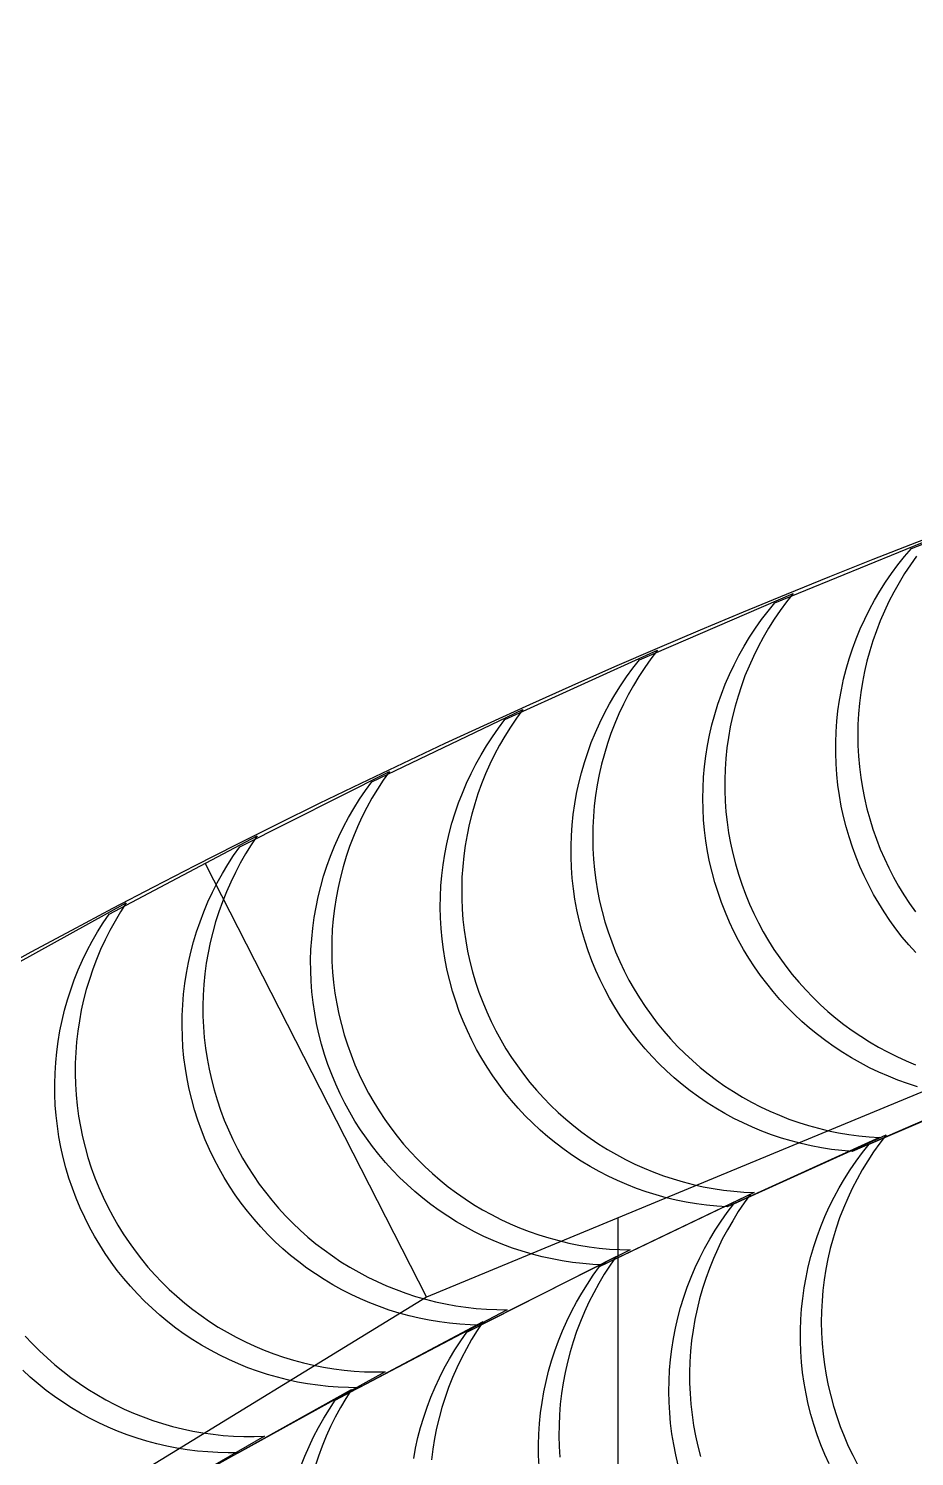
# Model space of a CAD drawing. Header units: metres. Extents: x -22.9 to 22.9, y -22.9 to 22.9.
# Drawn here: x -10.904 to -8.259, y 18.594 to 22.86 of the extents above; entities that cross this region are included whole.
import ezdxf

# ---------------------------------------------------------------- set-up
doc = ezdxf.new("R2010")
doc.units = ezdxf.units.M
for name, color, linetype in [('OBSERVED_CIRCULAR_SCAN', 3, 'Continuous'), ('SCAN_FOOTPRINTS', 5, 'Continuous'), ('TANK_BOUNDARY', 7, 'Continuous')]:
    doc.layers.add(name, color=color, linetype=linetype)

msp = doc.modelspace()

# ---------------------------------------------------------------- linework, layer by layer
at = {"layer": 'OBSERVED_CIRCULAR_SCAN'}
for p, q in [((-10.3768, 20.3656), (-9.7163, 19.0693)), ((-6.6136, 20.3545), (-9.7163, 19.0693)), ((-9.144, 17.3984), (-9.144, 19.3064)), ((-9.7163, 19.0693), (-12.5798, 17.3146))]:
    msp.add_line(p, q, dxfattribs=at)
at = {"layer": 'SCAN_FOOTPRINTS'}
for points in [[(-8.255, 20.0989), (-8.2755, 20.1219), (-8.2952, 20.1455), (-8.3141, 20.1699), (-8.3322, 20.1948), (-8.3494, 20.2204), (-8.3657, 20.2465), (-8.3811, 20.2731), (-8.3956, 20.3003), (-8.4091, 20.328), (-8.4217, 20.3561), (-8.4333, 20.3846), (-8.4443, 20.4144), (-8.4542, 20.4446), (-8.463, 20.4752), (-8.4708, 20.506), (-8.4774, 20.5371), (-8.483, 20.5684), (-8.4874, 20.5998), (-8.4908, 20.6314), (-8.493, 20.6632), (-8.4941, 20.6949), (-8.494, 20.7267), (-8.4929, 20.7585), (-8.4906, 20.7902), (-8.4872, 20.8218), (-8.4827, 20.8532), (-8.4771, 20.8845), (-8.4704, 20.9156), (-8.4626, 20.9464), (-8.4537, 20.9769), (-8.4437, 21.0071), (-8.4327, 21.0369), (-8.4206, 21.0663), (-8.4075, 21.0953), (-8.3934, 21.1238), (-8.3783, 21.1517), (-8.3622, 21.1792), (-8.3451, 21.206), (-8.3272, 21.2322), (-8.3083, 21.2577), (-8.2885, 21.2826), (-8.2678, 21.3068), (-7.8016, 21.4875)], [(-8.2498, 19.6983), (-8.2792, 19.7077), (-8.3082, 19.7181), (-8.3368, 19.7294), (-8.365, 19.7417), (-8.3928, 19.755), (-8.4201, 19.7693), (-8.4469, 19.7844), (-8.4732, 19.8005), (-8.4989, 19.8174), (-8.524, 19.8352), (-8.5485, 19.8539), (-8.5723, 19.8734), (-8.5955, 19.8937), (-8.6179, 19.9148), (-8.6396, 19.9366), (-8.6606, 19.9592), (-8.6808, 19.9824), (-8.7001, 20.0064), (-8.7187, 20.031), (-8.7363, 20.0562), (-8.7531, 20.082), (-8.7691, 20.1084), (-8.7841, 20.1353), (-8.7981, 20.1626), (-8.8113, 20.1905), (-8.8234, 20.2188), (-8.835, 20.2484), (-8.8454, 20.2784), (-8.8549, 20.3088), (-8.8632, 20.3394), (-8.8705, 20.3704), (-8.8766, 20.4016), (-8.8817, 20.433), (-8.8856, 20.4645), (-8.8884, 20.4962), (-8.8901, 20.5279), (-8.8907, 20.5597), (-8.8902, 20.5915), (-8.8885, 20.6232), (-8.8857, 20.6549), (-8.8818, 20.6864), (-8.8768, 20.7178), (-8.8707, 20.749), (-8.8635, 20.78), (-8.8552, 20.8106), (-8.8458, 20.841), (-8.8353, 20.871), (-8.8238, 20.9007), (-8.8113, 20.9299), (-8.7977, 20.9586), (-8.7831, 20.9869), (-8.7676, 21.0146), (-8.751, 21.0417), (-8.7336, 21.0683), (-8.7152, 21.0942), (-8.6959, 21.1194), (-8.6757, 21.144), (-8.213, 21.3337)], [(-8.2525, 21.2839), (-8.2709, 21.258), (-8.2884, 21.2314), (-8.305, 21.2043), (-8.3205, 21.1765), (-8.3351, 21.1483), (-8.3486, 21.1195), (-8.3612, 21.0903), (-8.3727, 21.0607), (-8.3831, 21.0307), (-8.3925, 21.0003), (-8.4008, 20.9696), (-8.408, 20.9387), (-8.4142, 20.9075), (-8.4192, 20.8761), (-8.4231, 20.8445), (-8.4259, 20.8129), (-8.4275, 20.7811), (-8.4281, 20.7494), (-8.4275, 20.7176), (-8.4258, 20.6858), (-8.423, 20.6542), (-8.419, 20.6226), (-8.414, 20.5913), (-8.4078, 20.5601), (-8.4006, 20.5291), (-8.3922, 20.4984), (-8.3828, 20.4681), (-8.3723, 20.4381), (-8.3608, 20.4085), (-8.3486, 20.3802), (-8.3355, 20.3523), (-8.3214, 20.3249), (-8.3064, 20.298), (-8.2905, 20.2717), (-8.2737, 20.2459), (-8.256, 20.2207)], [(-7.9861, 19.7035), (-8.445, 19.5049), (-8.445, 19.5049), (-8.4757, 19.5075), (-8.5063, 19.5112), (-8.5367, 19.5159), (-8.567, 19.5216), (-8.597, 19.5284), (-8.6268, 19.5362), (-8.6563, 19.545), (-8.6855, 19.5548), (-8.7143, 19.5656), (-8.7428, 19.5774), (-8.7708, 19.5901), (-8.7984, 19.6038), (-8.8255, 19.6185), (-8.8521, 19.634), (-8.8781, 19.6505), (-8.9035, 19.6678), (-8.9284, 19.686), (-8.9526, 19.705), (-8.9761, 19.7249), (-8.999, 19.7455), (-9.0211, 19.7669), (-9.0425, 19.7891), (-9.0631, 19.812), (-9.0829, 19.8355), (-9.1019, 19.8598), (-9.1201, 19.8846), (-9.1374, 19.9101), (-9.1538, 19.9362), (-9.1693, 19.9628), (-9.1839, 19.9899), (-9.1976, 20.0175), (-9.2103, 20.0455), (-9.2224, 20.0749), (-9.2334, 20.1047), (-9.2434, 20.1349), (-9.2524, 20.1654), (-9.2602, 20.1962), (-9.267, 20.2273), (-9.2726, 20.2585), (-9.2771, 20.29), (-9.2806, 20.3216), (-9.2829, 20.3533), (-9.2841, 20.3851), (-9.2841, 20.4169), (-9.2831, 20.4486), (-9.2809, 20.4803), (-9.2776, 20.5119), (-9.2732, 20.5434), (-9.2677, 20.5747), (-9.2611, 20.6058), (-9.2534, 20.6367), (-9.2446, 20.6672), (-9.2347, 20.6974), (-9.2238, 20.7273), (-9.2118, 20.7567), (-9.1988, 20.7857), (-9.1847, 20.8142), (-9.1697, 20.8422), (-9.1537, 20.8697), (-9.1368, 20.8966), (-9.1188, 20.9229), (-9.1, 20.9485), (-9.0803, 20.9734), (-8.6214, 21.1719), (-8.6214, 21.1719), (-8.6411, 21.147), (-8.66, 21.1214), (-8.6779, 21.0951), (-8.6948, 21.0682), (-8.7108, 21.0408), (-8.7258, 21.0128), (-8.7399, 20.9842), (-8.7529, 20.9552), (-8.7649, 20.9258), (-8.7758, 20.8959), (-8.7857, 20.8657), (-8.7945, 20.8352), (-8.8022, 20.8044), (-8.8088, 20.7733), (-8.8143, 20.742), (-8.8187, 20.7105), (-8.822, 20.6789), (-8.8242, 20.6472), (-8.8252, 20.6154), (-8.8252, 20.5836), (-8.824, 20.5518), (-8.8217, 20.5201), (-8.8182, 20.4885), (-8.8137, 20.4571), (-8.8081, 20.4258), (-8.8013, 20.3947), (-8.7935, 20.3639), (-8.7845, 20.3334), (-8.7745, 20.3032), (-8.7635, 20.2734), (-8.7514, 20.2441), (-8.7387, 20.216), (-8.725, 20.1884), (-8.7104, 20.1613), (-8.6949, 20.1347), (-8.6785, 20.1086), (-8.6612, 20.0832), (-8.643, 20.0583), (-8.624, 20.0341), (-8.6042, 20.0105), (-8.5836, 19.9876), (-8.5622, 19.9655), (-8.5401, 19.9441), (-8.5172, 19.9234), (-8.4937, 19.9036), (-8.4695, 19.8845), (-8.4446, 19.8663), (-8.4192, 19.849), (-8.3932, 19.8325), (-8.3666, 19.817), (-8.3395, 19.8024), (-8.3119, 19.7887), (-8.2839, 19.7759), (-8.2554, 19.7641)], [(-11.0503, 20.0057), (-10.6126, 20.2473), (-10.6126, 20.2473), (-10.6298, 20.2206), (-10.6461, 20.1933), (-10.6614, 20.1654), (-10.6757, 20.137), (-10.689, 20.1082), (-10.7013, 20.0788), (-10.7125, 20.0491), (-10.7227, 20.019), (-10.7318, 19.9885), (-10.7398, 19.9578), (-10.7467, 19.9267), (-10.7525, 19.8955), (-10.7573, 19.8641), (-10.7609, 19.8325), (-10.7633, 19.8008), (-10.7647, 19.769), (-10.765, 19.7372), (-10.7641, 19.7055), (-10.7621, 19.6738), (-10.759, 19.6421), (-10.7547, 19.6106), (-10.7494, 19.5793), (-10.743, 19.5482), (-10.7354, 19.5173), (-10.7268, 19.4867), (-10.7171, 19.4564), (-10.7063, 19.4265), (-10.6945, 19.397), (-10.6817, 19.3679), (-10.6678, 19.3393), (-10.6529, 19.3112), (-10.6376, 19.2845), (-10.6213, 19.2584), (-10.6042, 19.2328), (-10.5862, 19.2078), (-10.5674, 19.1834), (-10.5477, 19.1597), (-10.5273, 19.1367), (-10.506, 19.1144), (-10.484, 19.0929), (-10.4613, 19.0721), (-10.4379, 19.0521), (-10.4138, 19.0329), (-10.3891, 19.0145), (-10.3638, 18.997), (-10.3379, 18.9804), (-10.3114, 18.9647), (-10.2844, 18.9498), (-10.2569, 18.936), (-10.229, 18.923), (-10.2006, 18.9111), (-10.1718, 18.9001), (-10.1427, 18.8901), (-10.1132, 18.8811), (-10.0835, 18.8731), (-10.0535, 18.8661), (-10.0233, 18.8602), (-9.9929, 18.8553), (-9.9623, 18.8514), (-9.9317, 18.8486), (-9.9009, 18.8469), (-9.8702, 18.8462), (-9.8394, 18.8465), (-10.2771, 18.6049), (-10.2771, 18.6049), (-10.3079, 18.6045), (-10.3387, 18.6052), (-10.3694, 18.607), (-10.4001, 18.6098), (-10.4306, 18.6137), (-10.461, 18.6186), (-10.4912, 18.6245), (-10.5212, 18.6315), (-10.551, 18.6394), (-10.5804, 18.6484), (-10.6096, 18.6584), (-10.6383, 18.6694), (-10.6667, 18.6814), (-10.6946, 18.6943), (-10.7221, 18.7082), (-10.7491, 18.723), (-10.7756, 18.7388), (-10.8015, 18.7554), (-10.8268, 18.7729), (-10.8516, 18.7912), (-10.8757, 18.8104), (-10.8991, 18.8304), (-10.9218, 18.8512)], [(-8.5138, 18.5713), (-8.5265, 18.5994), (-8.5385, 18.6288), (-8.5495, 18.6586), (-8.5594, 18.6888), (-8.5683, 18.7193), (-8.576, 18.7502), (-8.5827, 18.7812), (-8.5883, 18.8125), (-8.5927, 18.844), (-8.5961, 18.8756), (-8.5983, 18.9073), (-8.5994, 18.9391), (-8.5994, 18.9709), (-8.5983, 19.0026), (-8.596, 19.0344), (-8.5926, 19.066), (-8.5881, 19.0974), (-8.5825, 19.1287), (-8.5758, 19.1598), (-8.568, 19.1906), (-8.5592, 19.2211), (-8.5492, 19.2513), (-8.5382, 19.2811), (-8.5261, 19.3105), (-8.5131, 19.3395), (-8.499, 19.368), (-8.4839, 19.396), (-8.4678, 19.4234), (-8.4507, 19.4502), (-8.4328, 19.4764), (-8.4139, 19.502), (-8.3941, 19.5269), (-7.9347, 19.7242)], [(-8.9642, 18.5677), (-8.9716, 18.5986), (-8.9778, 18.6298), (-8.9829, 18.6612), (-8.9869, 18.6927), (-8.9898, 18.7244), (-8.9915, 18.7561), (-8.9922, 18.7879), (-8.9917, 18.8197), (-8.9901, 18.8514), (-8.9874, 18.8831), (-8.9836, 18.9146), (-8.9786, 18.946), (-8.9726, 18.9772), (-8.9654, 19.0082), (-8.9572, 19.0389), (-8.9479, 19.0693), (-8.9375, 19.0993), (-8.926, 19.129), (-8.9135, 19.1582), (-8.9, 19.187), (-8.8855, 19.2153), (-8.87, 19.243), (-8.8536, 19.2702), (-8.8361, 19.2968), (-8.8178, 19.3228), (-8.7985, 19.348), (-8.3433, 19.5549), (-8.3433, 19.5549), (-8.3626, 19.5296), (-8.3809, 19.5036), (-8.3983, 19.4771), (-8.4148, 19.4499), (-8.4303, 19.4221), (-8.4448, 19.3938), (-8.4583, 19.3651), (-8.4708, 19.3358), (-8.4823, 19.3062), (-8.4926, 19.2761), (-8.502, 19.2458), (-8.5102, 19.2151), (-8.5174, 19.1841), (-8.5234, 19.1529), (-8.5284, 19.1215), (-8.5322, 19.0899), (-8.5349, 19.0583), (-8.5365, 19.0265), (-8.537, 18.9947), (-8.5363, 18.9629), (-8.5346, 18.9312), (-8.5317, 18.8996), (-8.5277, 18.868), (-8.5226, 18.8366), (-8.5163, 18.8055), (-8.509, 18.7745), (-8.5006, 18.7439), (-8.4911, 18.7135), (-8.4806, 18.6836), (-8.469, 18.654), (-8.4564, 18.6248), (-8.4431, 18.597), (-8.429, 18.5696)], [(-9.3798, 18.565), (-9.3811, 18.5967), (-9.3813, 18.6285), (-9.3804, 18.6603), (-9.3783, 18.692), (-9.3751, 18.7236), (-9.3708, 18.7551), (-9.3654, 18.7865), (-9.3589, 18.8176), (-9.3513, 18.8484), (-9.3426, 18.879), (-9.3329, 18.9093), (-9.3221, 18.9392), (-9.3102, 18.9686), (-9.2973, 18.9977), (-9.2834, 19.0263), (-9.2684, 19.0543), (-9.2525, 19.0819), (-9.2357, 19.1088), (-9.2179, 19.1351), (-9.1991, 19.1608), (-8.7483, 19.3771), (-8.7483, 19.3771), (-8.7671, 19.3514), (-8.7849, 19.3251), (-8.8017, 19.2981), (-8.8176, 19.2706), (-8.8326, 19.2425), (-8.8465, 19.214), (-8.8594, 19.1849), (-8.8712, 19.1554), (-8.8821, 19.1255), (-8.8918, 19.0953), (-8.9005, 19.0647), (-8.9081, 19.0338), (-8.9146, 19.0027), (-8.92, 18.9714), (-8.9243, 18.9399), (-8.9275, 18.9083), (-8.9295, 18.8766), (-8.9305, 18.8448), (-8.9303, 18.813), (-8.929, 18.7813), (-8.9266, 18.7496), (-8.923, 18.718), (-8.9184, 18.6865), (-8.9126, 18.6553), (-8.9057, 18.6242), (-8.8978, 18.5935)], [(-9.7542, 18.5876), (-9.7484, 18.6188), (-9.7414, 18.6498), (-9.7334, 18.6806), (-9.7242, 18.711), (-9.714, 18.7411), (-9.7028, 18.7709), (-9.6905, 18.8002), (-9.6772, 18.829), (-9.6628, 18.8574), (-9.6475, 18.8852), (-9.6312, 18.9125), (-9.6139, 18.9392), (-9.5958, 18.9653), (-9.1496, 19.1909), (-9.1496, 19.1909), (-9.1677, 19.1648), (-9.185, 19.1381), (-9.2013, 19.1108), (-9.2166, 19.083), (-9.231, 19.0546), (-9.2443, 19.0258), (-9.2566, 18.9965), (-9.2678, 18.9667), (-9.278, 18.9366), (-9.2872, 18.9062), (-9.2952, 18.8754), (-9.3022, 18.8444), (-9.308, 18.8132), (-9.3128, 18.7817), (-9.3164, 18.7502), (-9.3189, 18.7185), (-9.3203, 18.6867), (-9.3206, 18.6549), (-9.3197, 18.6232), (-9.3178, 18.5914)], [(-10.0912, 18.5649), (-10.0795, 18.5945), (-10.0668, 18.6236), (-10.053, 18.6523), (-10.0383, 18.6804), (-10.0226, 18.7081), (-10.0059, 18.7351), (-9.9882, 18.7616), (-9.5468, 18.9964), (-9.5468, 18.9964), (-9.5645, 18.97), (-9.5811, 18.9429), (-9.5969, 18.9153), (-9.6116, 18.8871), (-9.6254, 18.8585), (-9.6381, 18.8293), (-9.6498, 18.7998), (-9.6604, 18.7698), (-9.67, 18.7395), (-9.6785, 18.7089), (-9.6859, 18.678), (-9.6922, 18.6468), (-9.6974, 18.6155), (-9.7015, 18.5839)], [(-10.9139, 18.9535), (-10.893, 18.9309), (-10.8713, 18.909), (-10.8489, 18.8879), (-10.8258, 18.8675), (-10.802, 18.848), (-10.7776, 18.8293), (-10.7525, 18.8114), (-10.7269, 18.7944), (-10.7006, 18.7783), (-10.6739, 18.763), (-10.6466, 18.7488), (-10.6188, 18.7354), (-10.5906, 18.723), (-10.562, 18.7116), (-10.5331, 18.7011), (-10.5038, 18.6917), (-10.4741, 18.6833), (-10.4443, 18.6759), (-10.4141, 18.6695), (-10.3838, 18.6641), (-10.3533, 18.6598), (-10.3227, 18.6566), (-10.292, 18.6543), (-10.2612, 18.6532), (-10.2304, 18.6531), (-10.1997, 18.654), (-10.6327, 18.404)], [(-10.3764, 18.5497), (-9.9399, 18.7937), (-9.9399, 18.7937), (-9.957, 18.7669), (-9.9732, 18.7395), (-9.9883, 18.7115), (-10.0025, 18.6831), (-10.0156, 18.6541), (-10.0277, 18.6247), (-10.0388, 18.595), (-10.0488, 18.5648)]]:
    msp.add_lwpolyline(points, dxfattribs=at)
for points in [[(-8.8182, 19.3391), (-8.8489, 19.3411), (-8.8796, 19.3442), (-8.9101, 19.3483), (-8.9405, 19.3534), (-8.9706, 19.3596), (-9.0006, 19.3668), (-9.0302, 19.3751), (-9.0596, 19.3843), (-9.0886, 19.3945), (-9.1173, 19.4058), (-9.1456, 19.418), (-9.1734, 19.4312), (-9.2008, 19.4453), (-9.2277, 19.4603), (-9.254, 19.4763), (-9.2798, 19.4931), (-9.305, 19.5108), (-9.3295, 19.5294), (-9.3535, 19.5488), (-9.3767, 19.569), (-9.3992, 19.59), (-9.421, 19.6117), (-9.4421, 19.6342), (-9.4623, 19.6574), (-9.4818, 19.6812), (-9.5004, 19.7057), (-9.5182, 19.7309), (-9.5351, 19.7566), (-9.5512, 19.7829), (-9.5663, 19.8097), (-9.5805, 19.8371), (-9.5937, 19.8649), (-9.6064, 19.894), (-9.618, 19.9236), (-9.6286, 19.9536), (-9.6381, 19.9839), (-9.6465, 20.0146), (-9.6539, 20.0455), (-9.6601, 20.0766), (-9.6653, 20.108), (-9.6693, 20.1395), (-9.6722, 20.1712), (-9.674, 20.2029), (-9.6747, 20.2347), (-9.6743, 20.2665), (-9.6727, 20.2982), (-9.67, 20.3299), (-9.6662, 20.3615), (-9.6613, 20.3929), (-9.6553, 20.4241), (-9.6482, 20.4551), (-9.6399, 20.4858), (-9.6307, 20.5162), (-9.6203, 20.5462), (-9.6089, 20.5759), (-9.5964, 20.6051), (-9.583, 20.6339), (-9.5685, 20.6622), (-9.553, 20.69), (-9.5366, 20.7172), (-9.5192, 20.7438), (-9.5008, 20.7698), (-9.4816, 20.7951), (-9.0266, 21.0024), (-9.0266, 21.0024), (-9.0458, 20.9771), (-9.0642, 20.9511), (-9.0816, 20.9245), (-9.098, 20.8973), (-9.1135, 20.8695), (-9.128, 20.8412), (-9.1414, 20.8124), (-9.1539, 20.7832), (-9.1653, 20.7535), (-9.1757, 20.7235), (-9.1849, 20.6931), (-9.1932, 20.6624), (-9.2003, 20.6314), (-9.2063, 20.6002), (-9.2112, 20.5688), (-9.215, 20.5372), (-9.2177, 20.5055), (-9.2193, 20.4738), (-9.2197, 20.442), (-9.219, 20.4102), (-9.2172, 20.3785), (-9.2143, 20.3468), (-9.2103, 20.3153), (-9.2051, 20.284), (-9.1989, 20.2528), (-9.1915, 20.2219), (-9.1831, 20.1912), (-9.1736, 20.1609), (-9.163, 20.1309), (-9.1514, 20.1013), (-9.1387, 20.0722), (-9.1255, 20.0444), (-9.1113, 20.017), (-9.0962, 19.9902), (-9.0801, 19.9639), (-9.0632, 19.9382), (-9.0454, 19.9131), (-9.0268, 19.8885), (-9.0073, 19.8647), (-8.9871, 19.8415), (-8.966, 19.819), (-8.9442, 19.7973), (-8.9217, 19.7763), (-8.8985, 19.7561), (-8.8745, 19.7367), (-8.85, 19.7181), (-8.8248, 19.7004), (-8.799, 19.6836), (-8.7727, 19.6676), (-8.7458, 19.6526), (-8.7184, 19.6385), (-8.6906, 19.6253), (-8.6623, 19.6131), (-8.6336, 19.6019), (-8.6046, 19.5916), (-8.5752, 19.5824), (-8.5456, 19.5741), (-8.5156, 19.5669), (-8.4855, 19.5607), (-8.4551, 19.5556), (-8.4246, 19.5515), (-8.3939, 19.5484), (-8.3632, 19.5464), (-8.8182, 19.3391)], [(-9.1882, 19.1661), (-9.2189, 19.1675), (-9.2496, 19.17), (-9.2802, 19.1735), (-9.3107, 19.1781), (-9.3409, 19.1837), (-9.371, 19.1903), (-9.4008, 19.198), (-9.4304, 19.2067), (-9.4596, 19.2163), (-9.4885, 19.227), (-9.517, 19.2387), (-9.5451, 19.2513), (-9.5727, 19.2649), (-9.5999, 19.2794), (-9.6265, 19.2949), (-9.6526, 19.3112), (-9.6781, 19.3284), (-9.703, 19.3465), (-9.7273, 19.3655), (-9.7509, 19.3852), (-9.7739, 19.4058), (-9.7961, 19.4271), (-9.8176, 19.4491), (-9.8383, 19.4719), (-9.8582, 19.4954), (-9.8773, 19.5196), (-9.8956, 19.5444), (-9.913, 19.5698), (-9.9295, 19.5957), (-9.9451, 19.6223), (-9.9598, 19.6493), (-9.9736, 19.6769), (-9.9868, 19.7058), (-9.999, 19.7351), (-10.0102, 19.7649), (-10.0203, 19.795), (-10.0293, 19.8255), (-10.0372, 19.8563), (-10.0441, 19.8873), (-10.0498, 19.9186), (-10.0545, 19.95), (-10.058, 19.9816), (-10.0604, 20.0133), (-10.0617, 20.0451), (-10.0619, 20.0769), (-10.0609, 20.1086), (-10.0588, 20.1404), (-10.0556, 20.172), (-10.0513, 20.2035), (-10.0459, 20.2348), (-10.0394, 20.2659), (-10.0318, 20.2968), (-10.0231, 20.3273), (-10.0133, 20.3576), (-10.0025, 20.3875), (-9.9906, 20.4169), (-9.9776, 20.446), (-9.9637, 20.4746), (-9.9488, 20.5026), (-9.9328, 20.5301), (-9.916, 20.5571), (-9.8981, 20.5834), (-9.8794, 20.6091), (-9.4285, 20.8251), (-9.4285, 20.8251), (-9.4472, 20.7994), (-9.465, 20.7731), (-9.4819, 20.7461), (-9.4978, 20.7186), (-9.5128, 20.6906), (-9.5267, 20.662), (-9.5396, 20.633), (-9.5515, 20.6035), (-9.5624, 20.5736), (-9.5721, 20.5434), (-9.5808, 20.5128), (-9.5885, 20.4819), (-9.595, 20.4508), (-9.6004, 20.4195), (-9.6047, 20.388), (-9.6079, 20.3564), (-9.61, 20.3247), (-9.6109, 20.2929), (-9.6108, 20.2611), (-9.6095, 20.2293), (-9.6071, 20.1976), (-9.6035, 20.1661), (-9.5989, 20.1346), (-9.5932, 20.1033), (-9.5863, 20.0723), (-9.5784, 20.0415), (-9.5693, 20.011), (-9.5593, 19.9809), (-9.5481, 19.9511), (-9.5359, 19.9218), (-9.5227, 19.8929), (-9.5089, 19.8653), (-9.4942, 19.8383), (-9.4786, 19.8118), (-9.462, 19.7858), (-9.4446, 19.7604), (-9.4264, 19.7356), (-9.4073, 19.7114), (-9.3874, 19.6879), (-9.3666, 19.6652), (-9.3452, 19.6431), (-9.323, 19.6218), (-9.3, 19.6012), (-9.2764, 19.5815), (-9.2521, 19.5625), (-9.2272, 19.5444), (-9.2017, 19.5272), (-9.1756, 19.5109), (-9.1489, 19.4954), (-9.1218, 19.4809), (-9.0941, 19.4673), (-9.0661, 19.4547), (-9.0376, 19.443), (-9.0087, 19.4324), (-8.9794, 19.4227), (-8.9499, 19.414), (-8.9201, 19.4063), (-8.89, 19.3997), (-8.8597, 19.3941), (-8.8293, 19.3895), (-8.7987, 19.386), (-8.768, 19.3835), (-8.7372, 19.3821), (-9.1882, 19.1661)], [(-9.5547, 18.986), (-9.5855, 18.9868), (-9.6162, 18.9887), (-9.6469, 18.9917), (-9.6774, 18.9956), (-9.7078, 19.0007), (-9.738, 19.0067), (-9.768, 19.0138), (-9.7977, 19.0219), (-9.8271, 19.031), (-9.8561, 19.0412), (-9.8849, 19.0523), (-9.9132, 19.0644), (-9.9411, 19.0774), (-9.9685, 19.0914), (-9.9954, 19.1063), (-10.0218, 19.1222), (-10.0477, 19.1389), (-10.073, 19.1565), (-10.0976, 19.175), (-10.1216, 19.1943), (-10.1449, 19.2144), (-10.1676, 19.2353), (-10.1894, 19.2569), (-10.2106, 19.2793), (-10.231, 19.3024), (-10.2505, 19.3262), (-10.2693, 19.3506), (-10.2871, 19.3757), (-10.3042, 19.4013), (-10.3203, 19.4276), (-10.3355, 19.4543), (-10.3498, 19.4816), (-10.3636, 19.5103), (-10.3764, 19.5394), (-10.3881, 19.5689), (-10.3988, 19.5989), (-10.4084, 19.6292), (-10.4169, 19.6598), (-10.4243, 19.6907), (-10.4307, 19.7218), (-10.4359, 19.7532), (-10.4401, 19.7847), (-10.4431, 19.8163), (-10.445, 19.8481), (-10.4458, 19.8798), (-10.4454, 19.9116), (-10.4439, 19.9434), (-10.4414, 19.9751), (-10.4377, 20.0066), (-10.4328, 20.038), (-10.4269, 20.0693), (-10.4199, 20.1003), (-10.4118, 20.131), (-10.4026, 20.1614), (-10.3923, 20.1915), (-10.381, 20.2212), (-10.3686, 20.2505), (-10.3553, 20.2793), (-10.3409, 20.3077), (-10.3255, 20.3355), (-10.3091, 20.3627), (-10.2918, 20.3894), (-10.2736, 20.4154), (-9.8269, 20.6401), (-9.8269, 20.6401), (-9.8451, 20.614), (-9.8624, 20.5874), (-9.8788, 20.5601), (-9.8942, 20.5323), (-9.9086, 20.504), (-9.9219, 20.4751), (-9.9343, 20.4459), (-9.9456, 20.4162), (-9.9559, 20.3861), (-9.9651, 20.3556), (-9.9732, 20.3249), (-9.9802, 20.2939), (-9.9861, 20.2627), (-9.991, 20.2313), (-9.9947, 20.1997), (-9.9972, 20.168), (-9.9987, 20.1363), (-9.9991, 20.1045), (-9.9983, 20.0727), (-9.9964, 20.041), (-9.9934, 20.0093), (-9.9892, 19.9778), (-9.984, 19.9465), (-9.9776, 19.9153), (-9.9702, 19.8844), (-9.9617, 19.8538), (-9.9521, 19.8235), (-9.9414, 19.7936), (-9.9297, 19.764), (-9.9169, 19.7349), (-9.9031, 19.7062), (-9.8888, 19.679), (-9.8736, 19.6522), (-9.8575, 19.626), (-9.8404, 19.6003), (-9.8226, 19.5753), (-9.8038, 19.5508), (-9.7843, 19.527), (-9.7639, 19.5039), (-9.7428, 19.4816), (-9.7209, 19.4599), (-9.6982, 19.439), (-9.6749, 19.4189), (-9.6509, 19.3996), (-9.6263, 19.3812), (-9.601, 19.3636), (-9.5752, 19.3468), (-9.5487, 19.331), (-9.5218, 19.3161), (-9.4944, 19.3021), (-9.4665, 19.289), (-9.4382, 19.2769), (-9.4095, 19.2658), (-9.3804, 19.2557), (-9.351, 19.2466), (-9.3213, 19.2385), (-9.2913, 19.2314), (-9.2611, 19.2253), (-9.2307, 19.2203), (-9.2002, 19.2163), (-9.1695, 19.2134), (-9.1388, 19.2115), (-9.108, 19.2106), (-9.5547, 18.986)], [(-9.9177, 18.7989), (-9.9485, 18.7992), (-9.9793, 18.8005), (-10.01, 18.8028), (-10.0406, 18.8062), (-10.0711, 18.8106), (-10.1014, 18.8161), (-10.1315, 18.8226), (-10.1613, 18.8302), (-10.1909, 18.8387), (-10.2202, 18.8483), (-10.2491, 18.8588), (-10.2777, 18.8704), (-10.3058, 18.8829), (-10.3335, 18.8964), (-10.3607, 18.9108), (-10.3874, 18.9261), (-10.4136, 18.9423), (-10.4392, 18.9594), (-10.4642, 18.9774), (-10.4885, 18.9963), (-10.5122, 19.0159), (-10.5353, 19.0364), (-10.5576, 19.0576), (-10.5791, 19.0796), (-10.5999, 19.1023), (-10.6199, 19.1257), (-10.6392, 19.1497), (-10.6575, 19.1745), (-10.675, 19.1998), (-10.6917, 19.2257), (-10.7074, 19.2522), (-10.7222, 19.2792), (-10.7366, 19.3075), (-10.7499, 19.3364), (-10.7622, 19.3657), (-10.7734, 19.3954), (-10.7836, 19.4256), (-10.7927, 19.456), (-10.8007, 19.4868), (-10.8077, 19.5178), (-10.8135, 19.549), (-10.8183, 19.5805), (-10.8219, 19.612), (-10.8244, 19.6437), (-10.8258, 19.6755), (-10.8261, 19.7073), (-10.8252, 19.739), (-10.8232, 19.7708), (-10.8201, 19.8024), (-10.8159, 19.8339), (-10.8106, 19.8652), (-10.8042, 19.8964), (-10.7966, 19.9272), (-10.788, 19.9578), (-10.7783, 19.9881), (-10.7676, 20.018), (-10.7558, 20.0476), (-10.743, 20.0766), (-10.7291, 20.1052), (-10.7143, 20.1333), (-10.6984, 20.1609), (-10.6816, 20.1879), (-10.6639, 20.2143), (-10.2216, 20.4475), (-10.2216, 20.4475), (-10.2393, 20.4211), (-10.2561, 20.3941), (-10.272, 20.3665), (-10.2868, 20.3384), (-10.3007, 20.3098), (-10.3135, 20.2807), (-10.3253, 20.2512), (-10.3361, 20.2213), (-10.3457, 20.191), (-10.3543, 20.1604), (-10.3619, 20.1295), (-10.3683, 20.0984), (-10.3736, 20.0671), (-10.3778, 20.0356), (-10.3809, 20.0039), (-10.3829, 19.9722), (-10.3838, 19.9404), (-10.3835, 19.9087), (-10.3821, 19.8769), (-10.3796, 19.8452), (-10.376, 19.8136), (-10.3712, 19.7822), (-10.3654, 19.751), (-10.3584, 19.7199), (-10.3504, 19.6892), (-10.3413, 19.6587), (-10.3311, 19.6286), (-10.3199, 19.5989), (-10.3076, 19.5696), (-10.2943, 19.5407), (-10.2799, 19.5123), (-10.2651, 19.4853), (-10.2494, 19.4589), (-10.2327, 19.433), (-10.2152, 19.4076), (-10.1969, 19.3829), (-10.1776, 19.3589), (-10.1576, 19.3355), (-10.1368, 19.3127), (-10.1153, 19.2908), (-10.093, 19.2695), (-10.0699, 19.2491), (-10.0462, 19.2294), (-10.0219, 19.2106), (-9.9969, 19.1926), (-9.9713, 19.1755), (-9.9451, 19.1593), (-9.9184, 19.1439), (-9.8912, 19.1295), (-9.8635, 19.1161), (-9.8354, 19.1036), (-9.8068, 19.092), (-9.7779, 19.0815), (-9.7486, 19.0719), (-9.719, 19.0633), (-9.6892, 19.0558), (-9.6591, 19.0493), (-9.6288, 19.0438), (-9.5983, 19.0394), (-9.5677, 19.036), (-9.537, 19.0336), (-9.5062, 19.0323), (-9.4754, 19.0321), (-9.9177, 18.7989)]]:
    msp.add_lwpolyline(points, close=True, dxfattribs=at)
at = {"layer": 'TANK_BOUNDARY'}
msp.add_circle((0, 0), 22.86, dxfattribs=at)

doc.saveas('drawing.dxf')
